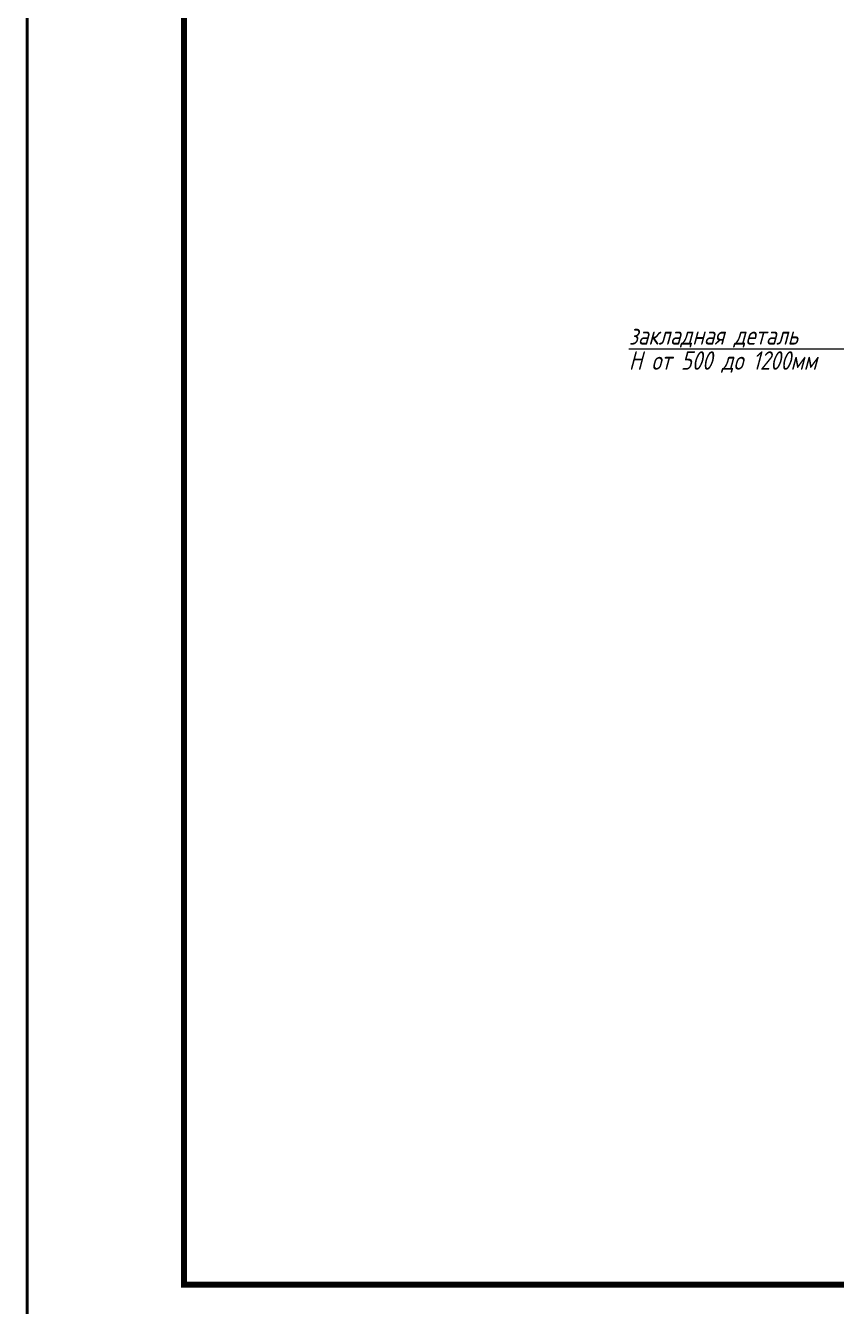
# Model space of a CAD drawing. Header units: millimetres. Extents: x 653176 to 972033, y 753746 to 925850.
# Drawn here: x 721678 to 727154, y 797693 to 806344 of the extents above; entities that cross this region are included whole.
import ezdxf

# ---------------------------------------------------------------- set-up
doc = ezdxf.new("R2010")
doc.units = ezdxf.units.MM
doc.header["$LTSCALE"] = 10
for name, color, linetype, lineweight in [('AL', 7, 'Continuous', 30), ('stamp', 253, 'Continuous', 18), ('МЕБ', 255, 'Continuous', 20)]:
    doc.layers.add(name, color=color, linetype=linetype, lineweight=lineweight)
doc.styles.add('ГОСТ тип А', font='gost_a.shx', dxfattribs={"oblique": 15, "height": 125})

msp = doc.modelspace()

# ---------------------------------------------------------------- linework, layer by layer
at = {"layer": 'AL', "color": 7, "const_width": 20}
msp.add_lwpolyline([(721688, 812380.9), (742688, 812380.9), (742688, 797530.9), (721688, 797530.9), (721688, 812380.9)], dxfattribs=at)
for points in [[(722738, 812080.9), (742388, 812080.9), (742388, 797830.9), (722738, 797830.9)], [(722748, 812070.9), (742378, 812070.9), (742378, 797840.9), (722748, 797840.9)], [(722758, 812060.9), (742368, 812060.9), (742368, 797850.9), (722758, 797850.9)]]:
    msp.add_lwpolyline(points, close=True, dxfattribs=at)
at = {"layer": 'МЕБ'}
msp.add_lwpolyline([(728689.8, 803909.8), (727772.3, 804159.6), (725753.3, 804159.6)], dxfattribs=at)

# ---------------------------------------------------------------- texts
at = {"layer": 'stamp', "style": 'ГОСТ тип А', "oblique": 15}
for s, p in [('закладная деталь ', (725753.3, 804189.6)), ('H от 500 до 1200мм', (725753.3, 804019.6))]:
    msp.add_text(s, height=125, dxfattribs=at).set_placement(p)

doc.saveas('drawing.dxf')
